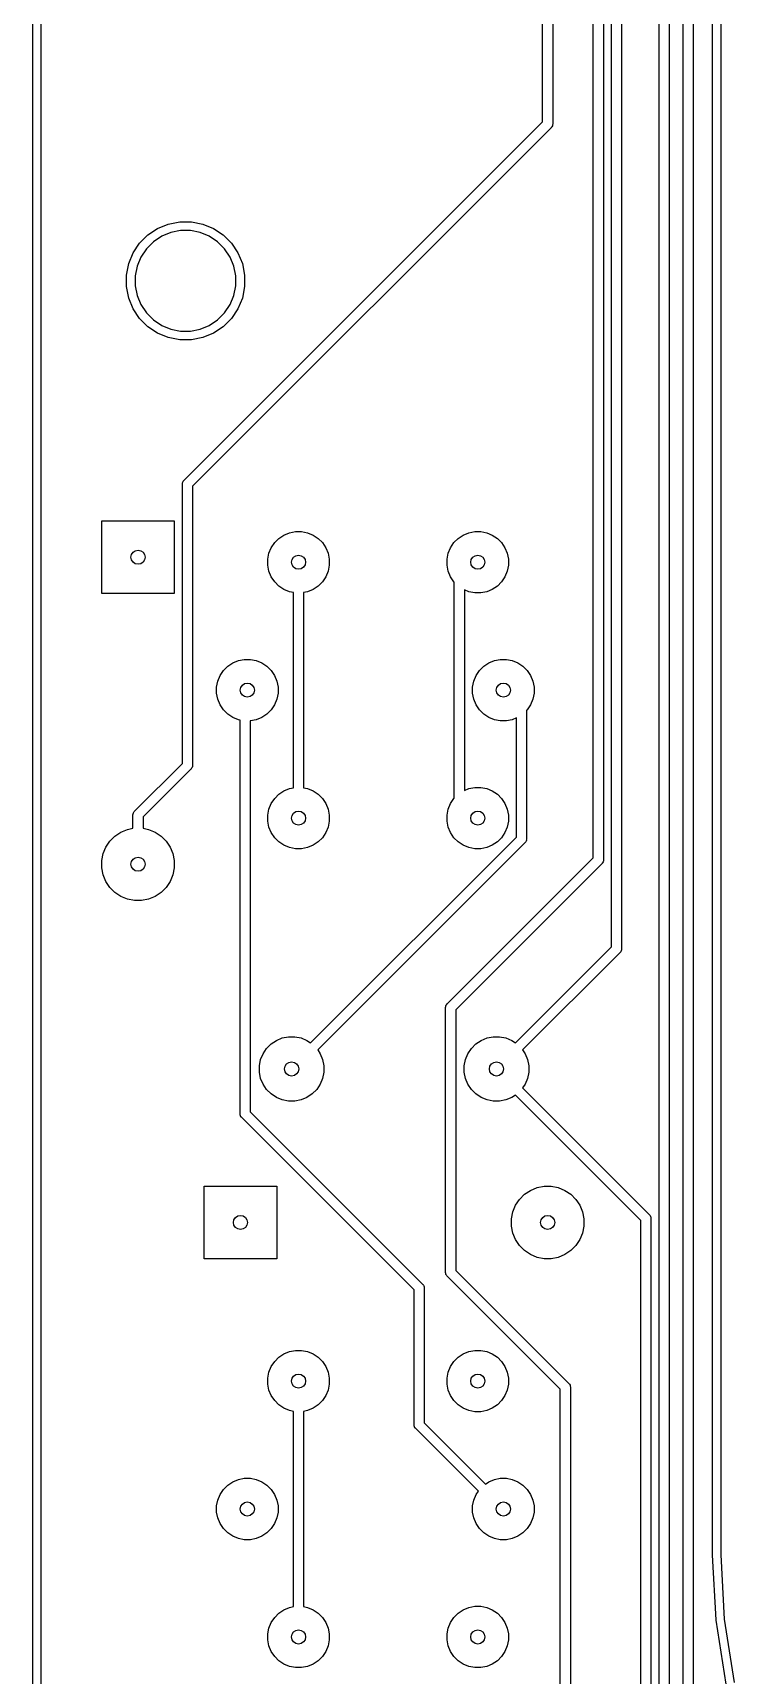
# Model space of a CAD drawing. Extents: x 17 to 176, y -177 to -9.
# Drawn here: x 17.2 to 34.6, y -148.39 to -107.64 of the extents above; entities that cross this region are included whole.
import ezdxf

# ---------------------------------------------------------------- set-up
doc = ezdxf.new("R2010")
doc.units = 0
doc.layers.add('BLACK', color=7, linetype='CONTINUOUS')

msp = doc.modelspace()

# ---------------------------------------------------------------- linework, layer by layer
at = {"layer": 'BLACK', "linetype": 'CONTINUOUS'}
for p, q in [((33.3316, -152.55), (33.3316, -48.9898)), ((33.5816, -48.9441), (33.5816, -152.504)), ((17.2038, -176.027), (17.2037, -52.2359)), ((17.4037, -52.2457), (17.4037, -176.02)), ((34.063, -145.298), (34.063, -53.7107)), ((34.263, -53.7181), (34.263, -145.293)), ((32.9839, -75.7692), (32.9839, -152.544)), ((32.7339, -152.589), (32.7339, -75.8149)), ((31.5549, -130.32), (31.5549, -88.3532)), ((31.8049, -88.3075), (31.8049, -130.366)), ((31.1045, -128.112), (31.1045, -93.9733)), ((31.3545, -93.9276), (31.3545, -128.157)), ((29.847, -109.847), (29.847, -97.7392)), ((30.097, -97.4128), (30.097, -109.893)), ((20.9533, -118.741), (29.847, -109.847)), ((30.0561, -109.992), (21.1623, -118.885)), ((30.0608, -109.988), (30.0561, -109.992)), ((30.0647, -109.983), (30.0608, -109.988)), ((30.0764, -109.969), (30.0647, -109.983)), ((30.088, -109.947), (30.0764, -109.969)), ((30.0952, -109.924), (30.088, -109.947)), ((30.097, -109.905), (30.0952, -109.924)), ((30.097, -109.893), (30.0976, -109.899)), ((30.0976, -109.899), (30.097, -109.905)), ((30.097, -109.905), (30.097, -109.905)), ((20.2958, -112.493), (20.5625, -112.383)), ((20.5625, -112.383), (20.8456, -112.327)), ((20.8456, -112.327), (21.1343, -112.327)), ((21.1343, -112.327), (21.4174, -112.383)), ((21.4174, -112.383), (21.6841, -112.493)), ((19.6912, -113.098), (19.8516, -112.858)), ((19.8516, -112.858), (20.0557, -112.654)), ((20.1953, -112.824), (20.0217, -112.997)), ((20.0557, -112.654), (20.2958, -112.493)), ((20.3995, -112.687), (20.1953, -112.824)), ((20.6263, -112.593), (20.3995, -112.687)), ((20.8671, -112.545), (20.6263, -112.593)), ((21.1127, -112.545), (20.8671, -112.545)), ((21.3535, -112.593), (21.1127, -112.545)), ((21.5804, -112.687), (21.3535, -112.593)), ((21.7845, -112.824), (21.5804, -112.687)), ((21.6841, -112.493), (21.9241, -112.654)), ((21.9582, -112.997), (21.7845, -112.824)), ((21.9241, -112.654), (22.1282, -112.858)), ((22.1282, -112.858), (22.2886, -113.098)), ((19.5808, -113.365), (19.6912, -113.098)), ((19.8853, -113.202), (19.7913, -113.428)), ((20.0217, -112.997), (19.8853, -113.202)), ((22.0946, -113.202), (21.9582, -112.997)), ((22.1885, -113.428), (22.0946, -113.202)), ((22.2886, -113.098), (22.3991, -113.365)), ((19.5245, -113.648), (19.5808, -113.365)), ((19.5245, -113.936), (19.5245, -113.648)), ((19.7913, -113.428), (19.7434, -113.669)), ((19.7434, -113.669), (19.7434, -113.915)), ((22.2364, -113.669), (22.1885, -113.428)), ((22.2364, -113.915), (22.2364, -113.669)), ((22.3991, -113.365), (22.4554, -113.648)), ((22.4554, -113.648), (22.4554, -113.936)), ((19.5808, -114.219), (19.5245, -113.936)), ((19.7434, -113.915), (19.7913, -114.156)), ((22.1885, -114.156), (22.2364, -113.915)), ((22.4554, -113.936), (22.3991, -114.219)), ((19.6912, -114.486), (19.5808, -114.219)), ((19.8516, -114.726), (19.6912, -114.486)), ((19.7913, -114.156), (19.8853, -114.382)), ((19.8853, -114.382), (20.0217, -114.587)), ((21.9582, -114.587), (22.0946, -114.382)), ((22.0946, -114.382), (22.1885, -114.156)), ((22.2886, -114.486), (22.1282, -114.726)), ((22.3991, -114.219), (22.2886, -114.486)), ((20.0557, -114.93), (19.8516, -114.726)), ((20.0217, -114.587), (20.1953, -114.76)), ((20.1953, -114.76), (20.3995, -114.897)), ((20.3995, -114.897), (20.6263, -114.991)), ((21.3535, -114.991), (21.5804, -114.897)), ((21.5804, -114.897), (21.7845, -114.76)), ((21.7845, -114.76), (21.9582, -114.587)), ((22.1282, -114.726), (21.9241, -114.93)), ((20.2958, -115.091), (20.0557, -114.93)), ((20.5625, -115.201), (20.2958, -115.091)), ((20.8456, -115.257), (20.5625, -115.201)), ((20.6263, -114.991), (20.8671, -115.039)), ((21.1343, -115.257), (20.8456, -115.257)), ((20.8671, -115.039), (21.1127, -115.039)), ((21.1127, -115.039), (21.3535, -114.991)), ((21.4174, -115.201), (21.1343, -115.257)), ((21.6841, -115.091), (21.4174, -115.201)), ((21.9241, -114.93), (21.6841, -115.091)), ((20.9117, -118.834), (20.9123, -118.828)), ((20.9123, -118.84), (20.9117, -118.834)), ((20.9123, -118.828), (20.9141, -118.809)), ((20.9123, -118.828), (20.9123, -118.828)), ((20.9123, -125.768), (20.9123, -118.84)), ((20.9141, -118.809), (20.9213, -118.786)), ((20.9213, -118.786), (20.9329, -118.764)), ((20.9329, -118.764), (20.9485, -118.745)), ((20.9485, -118.745), (20.9533, -118.741)), ((21.1623, -118.885), (21.1623, -125.813)), ((18.912, -121.55), (18.912, -119.75)), ((18.912, -119.75), (20.712, -119.75)), ((20.712, -119.75), (20.712, -121.55)), ((23.2011, -120.289), (23.3073, -120.183)), ((23.3073, -120.183), (23.4321, -120.1)), ((23.4321, -120.1), (23.5707, -120.042)), ((23.5707, -120.042), (23.7179, -120.013)), ((23.7179, -120.013), (23.8681, -120.013)), ((23.8681, -120.013), (24.0153, -120.042)), ((24.0153, -120.042), (24.1539, -120.1)), ((24.1539, -120.1), (24.2787, -120.183)), ((24.2787, -120.183), (24.3849, -120.289)), ((27.6461, -120.289), (27.7523, -120.183)), ((27.7523, -120.183), (27.8771, -120.1)), ((27.8771, -120.1), (28.0157, -120.042)), ((28.0157, -120.042), (28.1629, -120.013)), ((28.1629, -120.013), (28.3131, -120.013)), ((28.3131, -120.013), (28.4603, -120.042)), ((28.4603, -120.042), (28.5989, -120.1)), ((28.5989, -120.1), (28.7237, -120.183)), ((28.7237, -120.183), (28.8299, -120.289)), ((23.031, -120.7), (23.0603, -120.553)), ((23.0603, -120.553), (23.1177, -120.414)), ((23.1177, -120.414), (23.2011, -120.289)), ((24.3849, -120.289), (24.4683, -120.414)), ((24.4683, -120.414), (24.5257, -120.553)), ((24.5257, -120.553), (24.555, -120.7)), ((27.476, -120.7), (27.5053, -120.553)), ((27.5053, -120.553), (27.5627, -120.414)), ((27.5627, -120.414), (27.6461, -120.289)), ((28.8299, -120.289), (28.9133, -120.414)), ((28.9133, -120.414), (28.9707, -120.553)), ((28.9707, -120.553), (29, -120.7)), ((23.031, -120.85), (23.031, -120.7)), ((23.0603, -120.997), (23.031, -120.85)), ((23.1177, -121.136), (23.0603, -120.997)), ((24.5257, -120.997), (24.4683, -121.136)), ((24.555, -120.85), (24.5257, -120.997)), ((24.555, -120.7), (24.555, -120.85)), ((27.476, -120.85), (27.476, -120.7)), ((27.5053, -120.997), (27.476, -120.85)), ((27.5627, -121.136), (27.5053, -120.997)), ((28.9707, -120.997), (28.9133, -121.136)), ((29, -120.85), (28.9707, -120.997)), ((29, -120.7), (29, -120.85)), ((23.2011, -121.261), (23.1177, -121.136)), ((23.3073, -121.367), (23.2011, -121.261)), ((23.4321, -121.45), (23.3073, -121.367)), ((24.2787, -121.367), (24.1539, -121.45)), ((24.3849, -121.261), (24.2787, -121.367)), ((24.4683, -121.136), (24.3849, -121.261)), ((27.6461, -121.261), (27.5627, -121.136)), ((27.6563, -121.271), (27.6461, -121.261)), ((27.6563, -126.629), (27.6563, -121.271)), ((28.7237, -121.367), (28.5989, -121.45)), ((28.8299, -121.261), (28.7237, -121.367)), ((28.9133, -121.136), (28.8299, -121.261)), ((20.712, -121.55), (18.912, -121.55)), ((23.5707, -121.508), (23.4321, -121.45)), ((23.668, -121.527), (23.5707, -121.508)), ((23.668, -126.373), (23.668, -121.527)), ((24.0153, -121.508), (23.918, -121.527)), ((23.918, -121.527), (23.918, -126.373)), ((24.1539, -121.45), (24.0153, -121.508)), ((28.0157, -121.508), (27.9063, -121.462)), ((27.9063, -121.462), (27.9063, -126.438)), ((28.1629, -121.537), (28.0157, -121.508)), ((28.3131, -121.537), (28.1629, -121.537)), ((28.4603, -121.508), (28.3131, -121.537)), ((28.5989, -121.45), (28.4603, -121.508)), ((21.8477, -123.589), (21.9311, -123.464)), ((21.9311, -123.464), (22.0373, -123.358)), ((22.0373, -123.358), (22.1621, -123.275)), ((22.1621, -123.275), (22.3007, -123.217)), ((22.3007, -123.217), (22.4479, -123.188)), ((22.4479, -123.188), (22.5981, -123.188)), ((22.5981, -123.188), (22.7453, -123.217)), ((22.7453, -123.217), (22.8839, -123.275)), ((22.8839, -123.275), (23.0087, -123.358)), ((23.0087, -123.358), (23.1149, -123.464)), ((23.1149, -123.464), (23.1983, -123.589)), ((28.1977, -123.589), (28.2811, -123.464)), ((28.2811, -123.464), (28.3873, -123.358)), ((28.3873, -123.358), (28.5121, -123.275)), ((28.5121, -123.275), (28.6507, -123.217)), ((28.6507, -123.217), (28.798, -123.188)), ((28.798, -123.188), (28.948, -123.188)), ((28.948, -123.188), (29.0953, -123.217)), ((29.0953, -123.217), (29.2339, -123.275)), ((29.2339, -123.275), (29.3587, -123.358)), ((29.3587, -123.358), (29.4649, -123.464)), ((29.4649, -123.464), (29.5483, -123.589)), ((21.761, -123.875), (21.7903, -123.728)), ((21.761, -124.025), (21.761, -123.875)), ((21.7903, -123.728), (21.8477, -123.589)), ((23.1983, -123.589), (23.2557, -123.728)), ((23.2557, -123.728), (23.285, -123.875)), ((23.285, -123.875), (23.285, -124.025)), ((28.111, -123.875), (28.1403, -123.728)), ((28.111, -124.025), (28.111, -123.875)), ((28.1403, -123.728), (28.1977, -123.589)), ((29.5483, -123.589), (29.6057, -123.728)), ((29.6057, -123.728), (29.635, -123.875)), ((29.635, -123.875), (29.635, -124.025)), ((21.7903, -124.172), (21.761, -124.025)), ((21.8477, -124.311), (21.7903, -124.172)), ((23.2557, -124.172), (23.1983, -124.311)), ((23.285, -124.025), (23.2557, -124.172)), ((28.1403, -124.172), (28.111, -124.025)), ((28.1977, -124.311), (28.1403, -124.172)), ((29.6057, -124.172), (29.5483, -124.311)), ((29.635, -124.025), (29.6057, -124.172)), ((21.9311, -124.436), (21.8477, -124.311)), ((22.0373, -124.542), (21.9311, -124.436)), ((22.1621, -124.625), (22.0373, -124.542)), ((22.3007, -124.683), (22.1621, -124.625)), ((22.3421, -124.691), (22.3007, -124.683)), ((22.3421, -134.458), (22.3421, -124.691)), ((22.7453, -124.683), (22.5981, -124.712)), ((22.8839, -124.625), (22.7453, -124.683)), ((23.0087, -124.542), (22.8839, -124.625)), ((23.1149, -124.436), (23.0087, -124.542)), ((23.1983, -124.311), (23.1149, -124.436)), ((28.2811, -124.436), (28.1977, -124.311)), ((28.3873, -124.542), (28.2811, -124.436)), ((28.5121, -124.625), (28.3873, -124.542)), ((28.6507, -124.683), (28.5121, -124.625)), ((28.798, -124.712), (28.6507, -124.683)), ((29.0953, -124.683), (28.948, -124.712)), ((29.2007, -124.639), (29.0953, -124.683)), ((29.2007, -127.595), (29.2007, -124.639)), ((29.4649, -124.436), (29.4507, -124.45)), ((29.4507, -124.45), (29.4507, -127.64)), ((29.5483, -124.311), (29.4649, -124.436)), ((22.5981, -124.712), (22.5921, -124.712)), ((22.5921, -124.712), (22.5921, -134.413)), ((28.948, -124.712), (28.798, -124.712)), ((19.7279, -126.952), (20.9123, -125.768)), ((21.1214, -125.912), (19.937, -127.096)), ((21.1261, -125.908), (21.1214, -125.912)), ((21.13, -125.903), (21.1261, -125.908)), ((21.1417, -125.889), (21.13, -125.903)), ((21.1533, -125.867), (21.1417, -125.889)), ((21.1605, -125.844), (21.1533, -125.867)), ((21.1623, -125.826), (21.1605, -125.844)), ((21.1623, -125.813), (21.1629, -125.819)), ((21.1629, -125.819), (21.1623, -125.826)), ((21.1623, -125.826), (21.1623, -125.826)), ((23.1177, -126.764), (23.2011, -126.639)), ((23.2011, -126.639), (23.3073, -126.533)), ((23.3073, -126.533), (23.4321, -126.45)), ((23.4321, -126.45), (23.5707, -126.392)), ((23.5707, -126.392), (23.668, -126.373)), ((23.918, -126.373), (24.0153, -126.392)), ((24.0153, -126.392), (24.1539, -126.45)), ((24.1539, -126.45), (24.2787, -126.533)), ((24.2787, -126.533), (24.3849, -126.639)), ((24.3849, -126.639), (24.4683, -126.764)), ((27.5627, -126.764), (27.6461, -126.639)), ((27.6461, -126.639), (27.6563, -126.629)), ((27.9063, -126.438), (28.0157, -126.392)), ((28.0157, -126.392), (28.1629, -126.363)), ((28.1629, -126.363), (28.3131, -126.363)), ((28.3131, -126.363), (28.4603, -126.392)), ((28.4603, -126.392), (28.5989, -126.45)), ((28.5989, -126.45), (28.7237, -126.533)), ((28.7237, -126.533), (28.8299, -126.639)), ((28.8299, -126.639), (28.9133, -126.764)), ((19.6864, -127.045), (19.6888, -127.02)), ((19.687, -127.051), (19.6864, -127.045)), ((19.687, -127.377), (19.687, -127.051)), ((19.6888, -127.02), (19.696, -126.997)), ((19.696, -126.997), (19.7076, -126.975)), ((19.7076, -126.975), (19.7193, -126.961)), ((19.7193, -126.961), (19.7232, -126.956)), ((19.7193, -126.961), (19.7193, -126.961)), ((19.7232, -126.956), (19.7279, -126.952)), ((19.937, -127.096), (19.937, -127.377)), ((23.031, -127.05), (23.0603, -126.903)), ((23.031, -127.2), (23.031, -127.05)), ((23.0603, -126.903), (23.1177, -126.764)), ((24.4683, -126.764), (24.5257, -126.903)), ((24.5257, -126.903), (24.555, -127.05)), ((24.555, -127.05), (24.555, -127.2)), ((27.476, -127.05), (27.5053, -126.903)), ((27.476, -127.2), (27.476, -127.05)), ((27.5053, -126.903), (27.5627, -126.764)), ((28.9133, -126.764), (28.9707, -126.903)), ((28.9707, -126.903), (29, -127.05)), ((29, -127.05), (29, -127.2)), ((19.2383, -127.571), (19.3857, -127.472)), ((19.3857, -127.472), (19.5495, -127.405)), ((19.5495, -127.405), (19.687, -127.377)), ((19.937, -127.377), (20.0745, -127.405)), ((20.0745, -127.405), (20.2383, -127.472)), ((20.2383, -127.472), (20.3857, -127.571)), ((23.0603, -127.347), (23.031, -127.2)), ((23.1177, -127.486), (23.0603, -127.347)), ((23.2011, -127.611), (23.1177, -127.486)), ((24.4683, -127.486), (24.3849, -127.611)), ((24.5257, -127.347), (24.4683, -127.486)), ((24.555, -127.2), (24.5257, -127.347)), ((27.5053, -127.347), (27.476, -127.2)), ((27.5627, -127.486), (27.5053, -127.347)), ((27.6461, -127.611), (27.5627, -127.486)), ((28.9133, -127.486), (28.8299, -127.611)), ((28.9707, -127.347), (28.9133, -127.486)), ((29, -127.2), (28.9707, -127.347)), ((18.9466, -128.007), (19.0144, -127.844)), ((19.0144, -127.844), (19.1129, -127.696)), ((19.1129, -127.696), (19.2383, -127.571)), ((20.3857, -127.571), (20.5111, -127.696)), ((20.5111, -127.696), (20.6096, -127.844)), ((20.6096, -127.844), (20.6774, -128.007)), ((23.3073, -127.717), (23.2011, -127.611)), ((23.4321, -127.8), (23.3073, -127.717)), ((23.5707, -127.858), (23.4321, -127.8)), ((23.7179, -127.887), (23.5707, -127.858)), ((23.8681, -127.887), (23.7179, -127.887)), ((24.0153, -127.858), (23.8681, -127.887)), ((24.1539, -127.8), (24.0153, -127.858)), ((24.0928, -132.702), (29.2007, -127.595)), ((24.2787, -127.717), (24.1539, -127.8)), ((29.4098, -127.739), (24.2696, -132.879)), ((24.3849, -127.611), (24.2787, -127.717)), ((27.7523, -127.717), (27.6461, -127.611)), ((27.8771, -127.8), (27.7523, -127.717)), ((28.0157, -127.858), (27.8771, -127.8)), ((28.1629, -127.887), (28.0157, -127.858)), ((28.3131, -127.887), (28.1629, -127.887)), ((28.4603, -127.858), (28.3131, -127.887)), ((28.5989, -127.8), (28.4603, -127.858)), ((28.7237, -127.717), (28.5989, -127.8)), ((28.8299, -127.611), (28.7237, -127.717)), ((29.4145, -127.735), (29.4098, -127.739)), ((29.4235, -127.724), (29.4145, -127.735)), ((29.4301, -127.716), (29.4235, -127.724)), ((29.4417, -127.694), (29.4301, -127.716)), ((29.4489, -127.671), (29.4417, -127.694)), ((29.4507, -127.652), (29.4489, -127.671)), ((29.4507, -127.64), (29.4513, -127.646)), ((29.4513, -127.646), (29.4507, -127.652)), ((29.4507, -127.652), (29.4507, -127.652)), ((18.912, -128.181), (18.9466, -128.007)), ((18.912, -128.359), (18.912, -128.181)), ((18.9466, -128.533), (18.912, -128.359)), ((20.6774, -128.007), (20.712, -128.181)), ((20.712, -128.359), (20.6774, -128.533)), ((20.712, -128.181), (20.712, -128.359)), ((27.4819, -131.734), (31.1045, -128.112)), ((31.3136, -128.256), (27.6909, -131.879)), ((31.3183, -128.252), (31.3136, -128.256)), ((31.3222, -128.248), (31.3183, -128.252)), ((31.3339, -128.233), (31.3222, -128.248)), ((31.3455, -128.212), (31.3339, -128.233)), ((31.3527, -128.188), (31.3455, -128.212)), ((31.3545, -128.17), (31.3527, -128.188)), ((31.3545, -128.157), (31.3551, -128.164)), ((31.3551, -128.164), (31.3545, -128.17)), ((31.3545, -128.17), (31.3545, -128.17)), ((19.0144, -128.696), (18.9466, -128.533)), ((19.1129, -128.844), (19.0144, -128.696)), ((20.6096, -128.696), (20.5111, -128.844)), ((20.6774, -128.533), (20.6096, -128.696)), ((19.2383, -128.969), (19.1129, -128.844)), ((19.3857, -129.068), (19.2383, -128.969)), ((19.5495, -129.135), (19.3857, -129.068)), ((19.7234, -129.17), (19.5495, -129.135)), ((19.9006, -129.17), (19.7234, -129.17)), ((20.0745, -129.135), (19.9006, -129.17)), ((20.2383, -129.068), (20.0745, -129.135)), ((20.3857, -128.969), (20.2383, -129.068)), ((20.5111, -128.844), (20.3857, -128.969)), ((29.1728, -132.702), (31.5549, -130.32)), ((31.8031, -130.397), (31.7959, -130.42)), ((31.8049, -130.378), (31.8031, -130.397)), ((31.8049, -130.366), (31.8055, -130.372)), ((31.8055, -130.372), (31.8049, -130.378)), ((31.8049, -130.378), (31.8049, -130.378)), ((31.764, -130.465), (29.3496, -132.879)), ((31.7687, -130.461), (31.764, -130.465)), ((31.7726, -130.456), (31.7687, -130.461)), ((31.7843, -130.442), (31.7726, -130.456)), ((31.7726, -130.456), (31.7726, -130.456)), ((31.7959, -130.42), (31.7843, -130.442)), ((27.4403, -131.827), (27.4409, -131.821)), ((27.4409, -131.833), (27.4403, -131.827)), ((27.4409, -131.821), (27.4427, -131.803)), ((27.4409, -131.821), (27.4409, -131.821)), ((27.4409, -138.395), (27.4409, -131.833)), ((27.4427, -131.803), (27.4499, -131.779)), ((27.4499, -131.779), (27.4615, -131.757)), ((27.4615, -131.757), (27.4771, -131.738)), ((27.4771, -131.738), (27.4819, -131.734)), ((27.6909, -131.879), (27.6909, -138.349)), ((22.913, -132.971), (23.0006, -132.84)), ((23.0006, -132.84), (23.112, -132.729)), ((23.112, -132.729), (23.2431, -132.641)), ((23.2431, -132.641), (23.3886, -132.581)), ((23.3886, -132.581), (23.5432, -132.55)), ((23.5432, -132.55), (23.7008, -132.55)), ((23.7008, -132.55), (23.8554, -132.581)), ((23.8554, -132.581), (24.0009, -132.641)), ((24.0009, -132.641), (24.0928, -132.702)), ((27.993, -132.971), (28.0806, -132.84)), ((28.0806, -132.84), (28.192, -132.729)), ((28.192, -132.729), (28.3231, -132.641)), ((28.3231, -132.641), (28.4686, -132.581)), ((28.4686, -132.581), (28.6232, -132.55)), ((28.6232, -132.55), (28.7808, -132.55)), ((28.7808, -132.55), (28.9354, -132.581)), ((28.9354, -132.581), (29.0809, -132.641)), ((29.0809, -132.641), (29.1728, -132.702)), ((22.822, -133.271), (22.8527, -133.117)), ((22.8527, -133.117), (22.913, -132.971)), ((24.2696, -132.879), (24.331, -132.971)), ((24.331, -132.971), (24.3913, -133.117)), ((24.3913, -133.117), (24.422, -133.271)), ((27.902, -133.271), (27.9327, -133.117)), ((27.9327, -133.117), (27.993, -132.971)), ((29.3496, -132.879), (29.411, -132.971)), ((29.411, -132.971), (29.4713, -133.117)), ((29.4713, -133.117), (29.502, -133.271)), ((22.822, -133.429), (22.822, -133.271)), ((22.8527, -133.583), (22.822, -133.429)), ((22.913, -133.729), (22.8527, -133.583)), ((24.3913, -133.583), (24.331, -133.729)), ((24.422, -133.429), (24.3913, -133.583)), ((24.422, -133.271), (24.422, -133.429)), ((27.902, -133.429), (27.902, -133.271)), ((27.9327, -133.583), (27.902, -133.429)), ((27.993, -133.729), (27.9327, -133.583)), ((29.4713, -133.583), (29.411, -133.729)), ((29.502, -133.429), (29.4713, -133.583)), ((29.502, -133.271), (29.502, -133.429)), ((23.0006, -133.86), (22.913, -133.729)), ((23.112, -133.971), (23.0006, -133.86)), ((23.2431, -134.059), (23.112, -133.971)), ((23.3886, -134.119), (23.2431, -134.059)), ((24.0009, -134.059), (23.8554, -134.119)), ((24.132, -133.971), (24.0009, -134.059)), ((24.2434, -133.86), (24.132, -133.971)), ((24.331, -133.729), (24.2434, -133.86)), ((28.0806, -133.86), (27.993, -133.729)), ((28.192, -133.971), (28.0806, -133.86)), ((28.3231, -134.059), (28.192, -133.971)), ((28.4686, -134.119), (28.3231, -134.059)), ((29.0809, -134.059), (28.9354, -134.119)), ((29.1728, -133.998), (29.0809, -134.059)), ((32.2836, -137.108), (29.1728, -133.998)), ((29.411, -133.729), (29.3496, -133.821)), ((29.3496, -133.821), (32.4927, -136.964)), ((22.3415, -134.464), (22.3421, -134.458)), ((22.3439, -134.489), (22.3415, -134.464)), ((22.3511, -134.513), (22.3439, -134.489)), ((22.5921, -134.413), (26.8695, -138.69)), ((23.5432, -134.15), (23.3886, -134.119)), ((23.7008, -134.15), (23.5432, -134.15)), ((23.8554, -134.119), (23.7008, -134.15)), ((28.6232, -134.15), (28.4686, -134.119)), ((28.7808, -134.15), (28.6232, -134.15)), ((28.9354, -134.119), (28.7808, -134.15)), ((22.3627, -134.534), (22.3511, -134.513)), ((22.3744, -134.549), (22.3627, -134.534)), ((22.3783, -134.553), (22.3744, -134.549)), ((22.383, -134.557), (22.3783, -134.553)), ((26.6604, -138.835), (22.383, -134.557)), ((21.452, -138.06), (21.452, -136.26)), ((21.452, -136.26), (23.252, -136.26)), ((23.252, -136.26), (23.252, -138.06)), ((29.2729, -136.586), (29.3983, -136.461)), ((29.3983, -136.461), (29.5457, -136.362)), ((29.5457, -136.362), (29.7095, -136.295)), ((29.7095, -136.295), (29.8834, -136.26)), ((29.8834, -136.26), (30.0606, -136.26)), ((30.0606, -136.26), (30.2345, -136.295)), ((30.2345, -136.295), (30.3983, -136.362)), ((30.3983, -136.362), (30.5457, -136.461)), ((30.5457, -136.461), (30.6711, -136.586)), ((29.072, -137.071), (29.1066, -136.897)), ((29.1066, -136.897), (29.1744, -136.734)), ((29.1744, -136.734), (29.2729, -136.586)), ((30.6711, -136.586), (30.7696, -136.734)), ((30.7696, -136.734), (30.8374, -136.897)), ((30.8374, -136.897), (30.872, -137.071)), ((29.072, -137.249), (29.072, -137.071)), ((29.1066, -137.423), (29.072, -137.249)), ((30.872, -137.249), (30.8374, -137.423)), ((30.872, -137.071), (30.872, -137.249)), ((32.2836, -152.776), (32.2836, -137.108)), ((32.4927, -136.964), (32.4974, -136.968)), ((32.4974, -136.968), (32.5013, -136.973)), ((32.5013, -136.973), (32.513, -136.987)), ((32.513, -136.987), (32.5246, -137.009)), ((32.5246, -137.009), (32.5318, -137.032)), ((32.5318, -137.032), (32.5336, -137.05)), ((32.5336, -137.05), (32.5336, -137.05)), ((32.5336, -137.05), (32.5342, -137.057)), ((32.5342, -137.057), (32.5336, -137.063)), ((32.5336, -137.063), (32.5336, -152.73)), ((29.1744, -137.586), (29.1066, -137.423)), ((29.2729, -137.734), (29.1744, -137.586)), ((29.3983, -137.859), (29.2729, -137.734)), ((30.6711, -137.734), (30.5457, -137.859)), ((30.7696, -137.586), (30.6711, -137.734)), ((30.8374, -137.423), (30.7696, -137.586)), ((23.252, -138.06), (21.452, -138.06)), ((29.5457, -137.958), (29.3983, -137.859)), ((29.7095, -138.025), (29.5457, -137.958)), ((29.8834, -138.06), (29.7095, -138.025)), ((30.0606, -138.06), (29.8834, -138.06)), ((30.2345, -138.025), (30.0606, -138.06)), ((30.3983, -137.958), (30.2345, -138.025)), ((30.5457, -137.859), (30.3983, -137.958)), ((27.4403, -138.401), (27.4409, -138.395)), ((27.4427, -138.426), (27.4403, -138.401)), ((27.4499, -138.449), (27.4427, -138.426)), ((27.4615, -138.471), (27.4499, -138.449)), ((27.4732, -138.485), (27.4615, -138.471)), ((27.4771, -138.49), (27.4732, -138.485)), ((27.4818, -138.494), (27.4771, -138.49)), ((30.2858, -141.298), (27.4818, -138.494)), ((27.6909, -138.349), (30.4949, -141.153)), ((26.6604, -142.176), (26.6604, -138.835)), ((26.8695, -138.69), (26.8742, -138.694)), ((26.8742, -138.694), (26.8781, -138.699)), ((26.8781, -138.699), (26.8781, -138.699)), ((26.8781, -138.699), (26.8878, -138.711)), ((26.8878, -138.711), (26.8898, -138.713)), ((26.8898, -138.713), (26.9014, -138.735)), ((26.9014, -138.735), (26.9086, -138.758)), ((26.9086, -138.758), (26.9104, -138.777)), ((26.9104, -138.777), (26.9104, -138.777)), ((26.9104, -138.777), (26.911, -138.783)), ((26.911, -138.783), (26.9104, -138.789)), ((26.9104, -138.789), (26.9104, -142.131)), ((23.2011, -140.609), (23.3073, -140.503)), ((23.3073, -140.503), (23.4321, -140.42)), ((23.4321, -140.42), (23.5707, -140.362)), ((23.5707, -140.362), (23.7179, -140.333)), ((23.7179, -140.333), (23.8681, -140.333)), ((23.8681, -140.333), (24.0153, -140.362)), ((24.0153, -140.362), (24.1539, -140.42)), ((24.1539, -140.42), (24.2787, -140.503)), ((24.2787, -140.503), (24.3849, -140.609)), ((27.6461, -140.609), (27.7523, -140.503)), ((27.7523, -140.503), (27.8771, -140.42)), ((27.8771, -140.42), (28.0157, -140.362)), ((28.0157, -140.362), (28.1629, -140.333)), ((28.1629, -140.333), (28.3131, -140.333)), ((28.3131, -140.333), (28.4603, -140.362)), ((28.4603, -140.362), (28.5989, -140.42)), ((28.5989, -140.42), (28.7237, -140.503)), ((28.7237, -140.503), (28.8299, -140.609)), ((23.031, -141.02), (23.0603, -140.873)), ((23.0603, -140.873), (23.1177, -140.734)), ((23.1177, -140.734), (23.2011, -140.609)), ((24.3849, -140.609), (24.4683, -140.734)), ((24.4683, -140.734), (24.5257, -140.873)), ((24.5257, -140.873), (24.555, -141.02)), ((27.476, -141.02), (27.5053, -140.873)), ((27.5053, -140.873), (27.5627, -140.734)), ((27.5627, -140.734), (27.6461, -140.609)), ((28.8299, -140.609), (28.9133, -140.734)), ((28.9133, -140.734), (28.9707, -140.873)), ((28.9707, -140.873), (29, -141.02)), ((23.031, -141.17), (23.031, -141.02)), ((23.0603, -141.317), (23.031, -141.17)), ((23.1177, -141.456), (23.0603, -141.317)), ((24.5257, -141.317), (24.4683, -141.456)), ((24.555, -141.17), (24.5257, -141.317)), ((24.555, -141.02), (24.555, -141.17)), ((27.476, -141.17), (27.476, -141.02)), ((27.5053, -141.317), (27.476, -141.17)), ((27.5627, -141.456), (27.5053, -141.317)), ((28.9707, -141.317), (28.9133, -141.456)), ((29, -141.17), (28.9707, -141.317)), ((29, -141.02), (29, -141.17)), ((30.2858, -158.573), (30.2858, -141.298)), ((30.4949, -141.153), (30.4996, -141.157)), ((30.4996, -141.157), (30.5035, -141.162)), ((30.5035, -141.162), (30.5035, -141.162)), ((30.5035, -141.162), (30.5152, -141.176)), ((30.5152, -141.176), (30.5268, -141.198)), ((30.5268, -141.198), (30.534, -141.221)), ((30.534, -141.221), (30.5358, -141.24)), ((30.5358, -141.24), (30.5358, -141.24)), ((30.5358, -141.24), (30.5364, -141.246)), ((30.5364, -141.246), (30.5358, -141.252)), ((30.5358, -141.252), (30.5358, -158.527)), ((23.2011, -141.581), (23.1177, -141.456)), ((23.3073, -141.687), (23.2011, -141.581)), ((23.4321, -141.77), (23.3073, -141.687)), ((23.5707, -141.828), (23.4321, -141.77)), ((24.1539, -141.77), (24.0153, -141.828)), ((24.2787, -141.687), (24.1539, -141.77)), ((24.3849, -141.581), (24.2787, -141.687)), ((24.4683, -141.456), (24.3849, -141.581)), ((27.6461, -141.581), (27.5627, -141.456)), ((27.7523, -141.687), (27.6461, -141.581)), ((27.8771, -141.77), (27.7523, -141.687)), ((28.0157, -141.828), (27.8771, -141.77)), ((28.5989, -141.77), (28.4603, -141.828)), ((28.7237, -141.687), (28.5989, -141.77)), ((28.8299, -141.581), (28.7237, -141.687)), ((28.9133, -141.456), (28.8299, -141.581)), ((23.668, -141.847), (23.5707, -141.828)), ((23.668, -146.693), (23.668, -141.847)), ((24.0153, -141.828), (23.918, -141.847)), ((23.918, -141.847), (23.918, -146.693)), ((26.6598, -142.182), (26.6604, -142.176)), ((26.6622, -142.207), (26.6598, -142.182)), ((26.6694, -142.23), (26.6622, -142.207)), ((26.681, -142.252), (26.6694, -142.23)), ((26.9104, -142.131), (28.4296, -143.65)), ((28.1629, -141.857), (28.0157, -141.828)), ((28.3131, -141.857), (28.1629, -141.857)), ((28.4603, -141.828), (28.3131, -141.857)), ((26.6927, -142.266), (26.681, -142.252)), ((26.6966, -142.271), (26.6927, -142.266)), ((26.7013, -142.275), (26.6966, -142.271)), ((28.2528, -143.827), (26.7013, -142.275)), ((21.8477, -143.909), (21.9311, -143.784)), ((21.9311, -143.784), (22.0373, -143.678)), ((22.0373, -143.678), (22.1621, -143.595)), ((22.1621, -143.595), (22.3007, -143.537)), ((22.3007, -143.537), (22.4479, -143.508)), ((22.4479, -143.508), (22.5981, -143.508)), ((22.5981, -143.508), (22.7453, -143.537)), ((22.7453, -143.537), (22.8839, -143.595)), ((22.8839, -143.595), (23.0087, -143.678)), ((23.0087, -143.678), (23.1149, -143.784)), ((23.1149, -143.784), (23.1983, -143.909)), ((28.1977, -143.909), (28.2528, -143.827)), ((28.4296, -143.65), (28.5121, -143.595)), ((28.5121, -143.595), (28.6507, -143.537)), ((28.6507, -143.537), (28.798, -143.508)), ((28.798, -143.508), (28.948, -143.508)), ((28.948, -143.508), (29.0953, -143.537)), ((29.0953, -143.537), (29.2339, -143.595)), ((29.2339, -143.595), (29.3587, -143.678)), ((29.3587, -143.678), (29.4649, -143.784)), ((29.4649, -143.784), (29.5483, -143.909)), ((21.761, -144.195), (21.7903, -144.048)), ((21.761, -144.345), (21.761, -144.195)), ((21.7903, -144.048), (21.8477, -143.909)), ((23.1983, -143.909), (23.2557, -144.048)), ((23.2557, -144.048), (23.285, -144.195)), ((23.285, -144.195), (23.285, -144.345)), ((28.111, -144.195), (28.1403, -144.048)), ((28.111, -144.345), (28.111, -144.195)), ((28.1403, -144.048), (28.1977, -143.909)), ((29.5483, -143.909), (29.6057, -144.048)), ((29.6057, -144.048), (29.635, -144.195)), ((29.635, -144.195), (29.635, -144.345)), ((21.7903, -144.492), (21.761, -144.345)), ((21.8477, -144.631), (21.7903, -144.492)), ((21.9311, -144.756), (21.8477, -144.631)), ((23.1983, -144.631), (23.1149, -144.756)), ((23.2557, -144.492), (23.1983, -144.631)), ((23.285, -144.345), (23.2557, -144.492)), ((28.1403, -144.492), (28.111, -144.345)), ((28.1977, -144.631), (28.1403, -144.492)), ((28.2811, -144.756), (28.1977, -144.631)), ((29.5483, -144.631), (29.4649, -144.756)), ((29.6057, -144.492), (29.5483, -144.631)), ((29.635, -144.345), (29.6057, -144.492)), ((22.0373, -144.862), (21.9311, -144.756)), ((22.1621, -144.945), (22.0373, -144.862)), ((22.3007, -145.003), (22.1621, -144.945)), ((22.4479, -145.032), (22.3007, -145.003)), ((22.5981, -145.032), (22.4479, -145.032)), ((22.7453, -145.003), (22.5981, -145.032)), ((22.8839, -144.945), (22.7453, -145.003)), ((23.0087, -144.862), (22.8839, -144.945)), ((23.1149, -144.756), (23.0087, -144.862)), ((28.3873, -144.862), (28.2811, -144.756)), ((28.5121, -144.945), (28.3873, -144.862)), ((28.6507, -145.003), (28.5121, -144.945)), ((28.798, -145.032), (28.6507, -145.003)), ((28.948, -145.032), (28.798, -145.032)), ((29.0953, -145.003), (28.948, -145.032)), ((29.2339, -144.945), (29.0953, -145.003)), ((29.3587, -144.862), (29.2339, -144.945)), ((29.4649, -144.756), (29.3587, -144.862)), ((34.0634, -145.408), (34.063, -145.298)), ((34.063, -145.298), (34.063, -145.298)), ((34.0635, -145.41), (34.0634, -145.408)), ((34.0635, -145.412), (34.0635, -145.41)), ((34.0636, -145.414), (34.0635, -145.412)), ((34.1532, -147.018), (34.0636, -145.414)), ((34.263, -145.293), (34.2634, -145.405)), ((34.2634, -145.405), (34.3526, -147.001)), ((23.4321, -146.77), (23.5707, -146.712)), ((23.5707, -146.712), (23.668, -146.693)), ((23.918, -146.693), (24.0153, -146.712)), ((24.0153, -146.712), (24.1539, -146.77)), ((27.8771, -146.77), (28.0157, -146.712)), ((28.0157, -146.712), (28.1629, -146.683)), ((28.1629, -146.683), (28.3131, -146.683)), ((28.3131, -146.683), (28.4603, -146.712)), ((28.4603, -146.712), (28.5989, -146.77)), ((23.0603, -147.223), (23.1177, -147.084)), ((23.1177, -147.084), (23.2011, -146.959)), ((23.2011, -146.959), (23.3073, -146.853)), ((23.3073, -146.853), (23.4321, -146.77)), ((24.1539, -146.77), (24.2787, -146.853)), ((24.2787, -146.853), (24.3849, -146.959)), ((24.3849, -146.959), (24.4683, -147.084)), ((24.4683, -147.084), (24.5257, -147.223)), ((27.5053, -147.223), (27.5627, -147.084)), ((27.5627, -147.084), (27.6461, -146.959)), ((27.6461, -146.959), (27.7523, -146.853)), ((27.7523, -146.853), (27.8771, -146.77)), ((28.5989, -146.77), (28.7237, -146.853)), ((28.7237, -146.853), (28.8299, -146.959)), ((28.8299, -146.959), (28.9133, -147.084)), ((28.9133, -147.084), (28.9707, -147.223)), ((34.1537, -147.022), (34.1532, -147.018)), ((34.154, -147.026), (34.1537, -147.022)), ((34.1542, -147.027), (34.154, -147.026)), ((34.4, -148.615), (34.1542, -147.027)), ((34.3526, -147.001), (34.5969, -148.579)), ((23.031, -147.37), (23.0603, -147.223)), ((23.031, -147.52), (23.031, -147.37)), ((23.0603, -147.667), (23.031, -147.52)), ((24.5257, -147.223), (24.555, -147.37)), ((24.555, -147.52), (24.5257, -147.667)), ((24.555, -147.37), (24.555, -147.52)), ((27.476, -147.37), (27.5053, -147.223)), ((27.476, -147.52), (27.476, -147.37)), ((27.5053, -147.667), (27.476, -147.52)), ((28.9707, -147.223), (29, -147.37)), ((29, -147.52), (28.9707, -147.667)), ((29, -147.37), (29, -147.52)), ((23.1177, -147.806), (23.0603, -147.667)), ((23.2011, -147.931), (23.1177, -147.806)), ((23.3073, -148.037), (23.2011, -147.931)), ((24.3849, -147.931), (24.2787, -148.037)), ((24.4683, -147.806), (24.3849, -147.931)), ((24.5257, -147.667), (24.4683, -147.806)), ((27.5627, -147.806), (27.5053, -147.667)), ((27.6461, -147.931), (27.5627, -147.806)), ((27.7523, -148.037), (27.6461, -147.931)), ((28.8299, -147.931), (28.7237, -148.037)), ((28.9133, -147.806), (28.8299, -147.931)), ((28.9707, -147.667), (28.9133, -147.806)), ((23.4321, -148.12), (23.3073, -148.037)), ((23.5707, -148.178), (23.4321, -148.12)), ((23.7179, -148.207), (23.5707, -148.178)), ((23.8681, -148.207), (23.7179, -148.207)), ((24.0153, -148.178), (23.8681, -148.207)), ((24.1539, -148.12), (24.0153, -148.178)), ((24.2787, -148.037), (24.1539, -148.12)), ((27.8771, -148.12), (27.7523, -148.037)), ((28.0157, -148.178), (27.8771, -148.12)), ((28.1629, -148.207), (28.0157, -148.178)), ((28.3131, -148.207), (28.1629, -148.207)), ((28.4603, -148.178), (28.3131, -148.207)), ((28.5989, -148.12), (28.4603, -148.178)), ((28.7237, -148.037), (28.5989, -148.12))]:
    msp.add_line(p, q, dxfattribs=at)
at = {"layer": 'BLACK'}
for centre in [(19.812, -120.65), (19.812, -120.65), (23.793, -120.775), (23.793, -120.775), (28.238, -120.775), (28.238, -120.775), (22.523, -123.95), (22.523, -123.95), (28.873, -123.95), (28.873, -123.95), (23.793, -127.125), (23.793, -127.125), (28.238, -127.125), (28.238, -127.125), (19.812, -128.27), (19.812, -128.27), (23.622, -133.35), (23.622, -133.35), (28.702, -133.35), (28.702, -133.35), (22.352, -137.16), (22.352, -137.16), (29.972, -137.16), (29.972, -137.16), (23.793, -141.095), (23.793, -141.095), (28.238, -141.095), (28.238, -141.095), (22.523, -144.27), (22.523, -144.27), (28.873, -144.27), (28.873, -144.27), (23.793, -147.445), (23.793, -147.445), (28.238, -147.445), (28.238, -147.445)]:
    msp.add_circle(centre, 0.175, dxfattribs=at)

doc.saveas('drawing.dxf')
